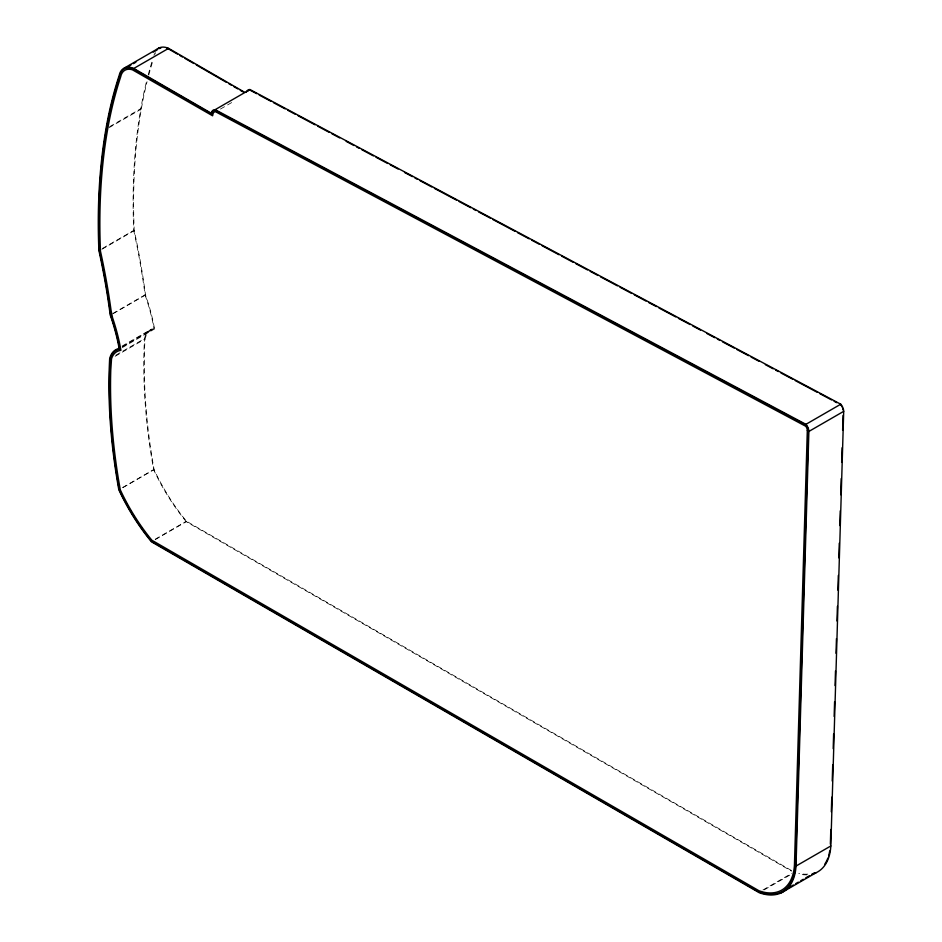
<?xml version="1.0" encoding="UTF-8"?>
<svg xmlns="http://www.w3.org/2000/svg" width="942" height="942" viewBox="0 0 942 942"><rect width="100%" height="100%" fill="white"/><g stroke="black" fill="none" stroke-linecap="round" stroke-linejoin="round"><path stroke-width="0.71" stroke-dasharray="4.71 3.53" d="M791.48 870.526L186.422 521.197L183.372 517.417A142.03 82.001 60 0 1 156.242 474.12L154.111 469.634A534.526 308.611 60 0 1 144.997 339.049L145.339 337.754A31.239 18.039 60 0 1 153.134 329.323L154.559 328.982L153.958 325.791A153.64 88.701 60 0 0 146.457 297.719L145.515 294.999A591.494 341.499 60 0 0 134.223 230.613A667.419 385.337 60 0 1 141.312 109.06A597.393 344.913 60 0 1 147.046 81.707M109.708 126.617L140.805 108.66A598.052 345.29 60 0 1 146.552 81.271M108.966 127.723L141.312 109.06M220.463 109.048L234.134 101.159M102.631 248.37L133.717 230.425A668.325 385.855 60 0 1 140.805 108.66M101.889 249.289L134.223 230.613M112.699 313.568L145.033 294.893A591.658 341.593 60 0 0 133.717 230.425M113.181 313.662L145.515 294.999M122.071 346.091L150.673 329.57M122.884 346.35L153.982 328.393A152.922 88.289 60 0 0 145.033 294.893M122.425 346.715L151.038 330.206M122.224 347.645L154.559 328.982M115.878 355.181L144.479 338.661A31.969 18.451 60 0 1 153.982 328.393M115.148 356.288L144.986 339.049M122.542 487.567L153.628 469.611A535.668 309.27 60 0 1 144.479 338.661M123.013 487.591L154.111 469.634M155.324 539.142L186.422 521.197M155.183 539.66L186.28 521.703L791.539 871.15M762.938 889.954L791.539 873.434M764.245 889.86L791.61 874.058M153.993 55.354A24.103 13.918 60 0 1 154.453 53.659M806.941 874.859A63.844 36.856 60 0 1 798.922 874.046M186.28 521.703A142.748 82.413 60 0 1 153.628 469.611M148.259 74.653A598.052 345.29 60 0 1 152.639 59.57M807.777 874.129A63.102 36.432 60 0 1 798.769 873.399M154.947 54.13A23.362 13.482 60 0 1 155.56 52.634M148.754 75.089A597.393 344.913 60 0 1 153.134 60.029"/><path stroke-width="1.41" d="M796.014 866.063L808.884 431.436A7.418 4.286 60 0 0 805.928 424.324L215.176 109.661A9.514 5.487 60 0 0 211.338 113.252L133.776 68.472A24.103 13.918 60 0 0 119.175 75.454A598.052 345.29 60 0 0 105.975 128.771A668.325 385.855 60 0 0 98.898 250.525A591.658 341.593 60 0 1 110.202 315.005A152.922 88.289 60 0 1 119.151 348.505A31.969 18.451 60 0 0 109.661 358.772A535.668 309.27 60 0 0 118.81 489.722A142.748 82.413 60 0 0 151.462 541.815L759.264 892.733A63.844 36.856 60 0 0 796.014 866.063L830.832 845.963L843.702 411.336A7.418 4.286 60 0 0 840.747 404.212L249.995 89.549L215.176 109.661M830.373 844.15L830.797 829.478M831.327 811.851L831.762 797.179M832.233 781.024L832.716 764.869M833.199 748.725L833.623 734.042M834.153 716.426L834.588 701.743M835.059 685.588L835.495 670.916M836.013 653.289L836.449 638.617M836.979 620.99L837.414 606.307M837.885 590.163L838.321 575.48M838.839 557.864L839.275 543.181M839.805 525.565L840.24 510.882M840.711 494.727L841.194 478.583M841.665 462.428L842.101 447.744M842.631 430.129L843.066 415.446M110.167 359.161L110.52 357.854A31.239 18.039 60 0 1 118.303 349.435L119.74 349.082L119.139 345.891A153.64 88.701 60 0 0 111.639 317.831L110.697 315.099A591.494 341.499 60 0 0 99.405 250.725A667.419 385.337 60 0 1 106.481 129.16A597.393 344.913 60 0 1 119.669 75.913L120.117 74.23A23.362 13.482 60 0 1 133.823 69.084L211.75 114.076L211.938 113.122A8.784 5.075 60 0 1 214.941 110.32L806.093 425.195A6.688 3.862 60 0 1 808.366 431.153L795.507 865.733A63.102 36.432 60 0 1 759.205 892.109L151.591 541.297L148.553 537.517A142.03 82.001 60 0 1 121.424 494.232L119.281 489.746A534.526 308.611 60 0 1 110.179 359.161M124.344 68.036L159.163 47.924M128.418 66.517L130.903 65.08M133.387 63.644L135.883 62.207M153.287 52.151L157.02 49.997M133.776 68.472L168.594 48.36L244.885 92.41M805.928 424.324L840.747 404.212M808.884 431.436L843.702 411.336M785.887 889.33L793.352 885.021M795.837 883.584L798.321 882.148M800.806 880.711L803.291 879.275M805.787 877.838L809.519 875.683M812.004 874.247L814.489 872.81M781.259 892.839L816.078 872.728M250.136 90.208L256.624 93.67M259.215 95.048L270.896 101.277M273.498 102.654L285.167 108.883M287.769 110.261L295.553 114.406M298.155 115.795L315.017 124.78M317.619 126.157L329.3 132.386M331.89 133.764L339.685 137.909M346.173 141.371L353.957 145.515M356.547 146.893L359.149 148.283M361.74 149.66L373.421 155.889M376.023 157.267L387.704 163.484M390.294 164.874L398.077 169.018M404.565 172.48L412.361 176.625M414.951 178.003L417.553 179.392M420.144 180.77L431.825 186.987M434.415 188.376L456.481 200.128M459.072 201.506L470.753 207.735M473.355 209.112L475.945 210.49M478.548 211.879L490.229 218.097M492.819 219.486L514.885 231.237M517.476 232.615L529.157 238.832M531.759 240.222L539.542 244.367M542.133 245.756L559.006 254.74M561.609 256.118L573.289 262.347M575.88 263.725L587.561 269.942M590.151 271.331L597.946 275.476M600.537 276.854L617.41 285.85M620.001 287.228L631.682 293.445M634.284 294.834L645.965 301.051M648.555 302.441L656.338 306.586M658.941 307.963L675.814 316.948M678.405 318.337L690.086 324.554M692.676 325.944L700.471 330.089M706.959 333.539L714.742 337.695M717.345 339.073L719.935 340.451M722.526 341.84L734.207 348.057M736.809 349.447L748.49 355.664M751.08 357.042L758.863 361.198M765.363 364.648L773.147 368.793M775.737 370.182L778.339 371.56M780.93 372.95L792.611 379.167M795.213 380.556L817.267 392.308M819.87 393.685L831.551 399.903M834.141 401.292L836.731 402.67M177.437 54.059L168.642 48.984A23.362 13.482 60 0 0 166.981 48.36M179.957 55.507L182.465 56.967M184.985 58.416L193.781 63.491M196.301 64.951L226.469 82.366M228.977 83.814L231.496 85.263M234.005 86.723L237.773 88.889M240.292 90.35L242.8 91.798M840.629 404.742L840.912 405.084A6.688 3.862 60 0 1 841.277 405.578M156.831 49.608A24.103 13.918 60 0 1 168.594 48.36M246.427 92.069A9.514 5.487 60 0 1 249.995 89.549M830.832 845.963A63.844 36.856 60 0 1 812.216 874.117M829.725 850.92A63.102 36.432 60 0 1 828.619 855.795M827.865 858.056A63.102 36.432 60 0 1 824.839 864.073M841.618 406.096A6.688 3.862 60 0 1 842.219 407.18M842.678 408.31A6.688 3.862 60 0 1 843.102 409.982M247.852 91.021A8.784 5.075 60 0 1 248.182 90.762M159.504 48.572A23.362 13.482 60 0 1 160.823 48.077M807.306 430.553L794.447 865.027A61.63 35.584 60 0 1 763.644 892.156L759.075 890.814L151.874 540.237L149.095 536.787A140.523 81.13 60 0 1 122.248 493.949L120.27 489.781L118.386 478.807A533.443 307.987 60 0 1 110.779 370.018L111.533 358.796A29.744 17.18 60 0 1 118.951 350.777L120.929 350.294L120.164 346.185A155.136 89.572 60 0 0 112.593 317.843L111.05 310.295A593.884 342.876 60 0 0 101.583 256.354L100.453 251.137L100.088 240.634A666.124 384.583 60 0 1 107.529 129.984A596.05 344.136 60 0 1 120.682 76.832L121.129 75.183A21.878 12.635 60 0 1 132.398 69.79L212.609 115.795L212.974 114.006A7.289 4.204 60 0 1 215.459 111.686L805.822 426.302A5.193 3.003 60 0 1 807.306 430.553"/></g></svg>
